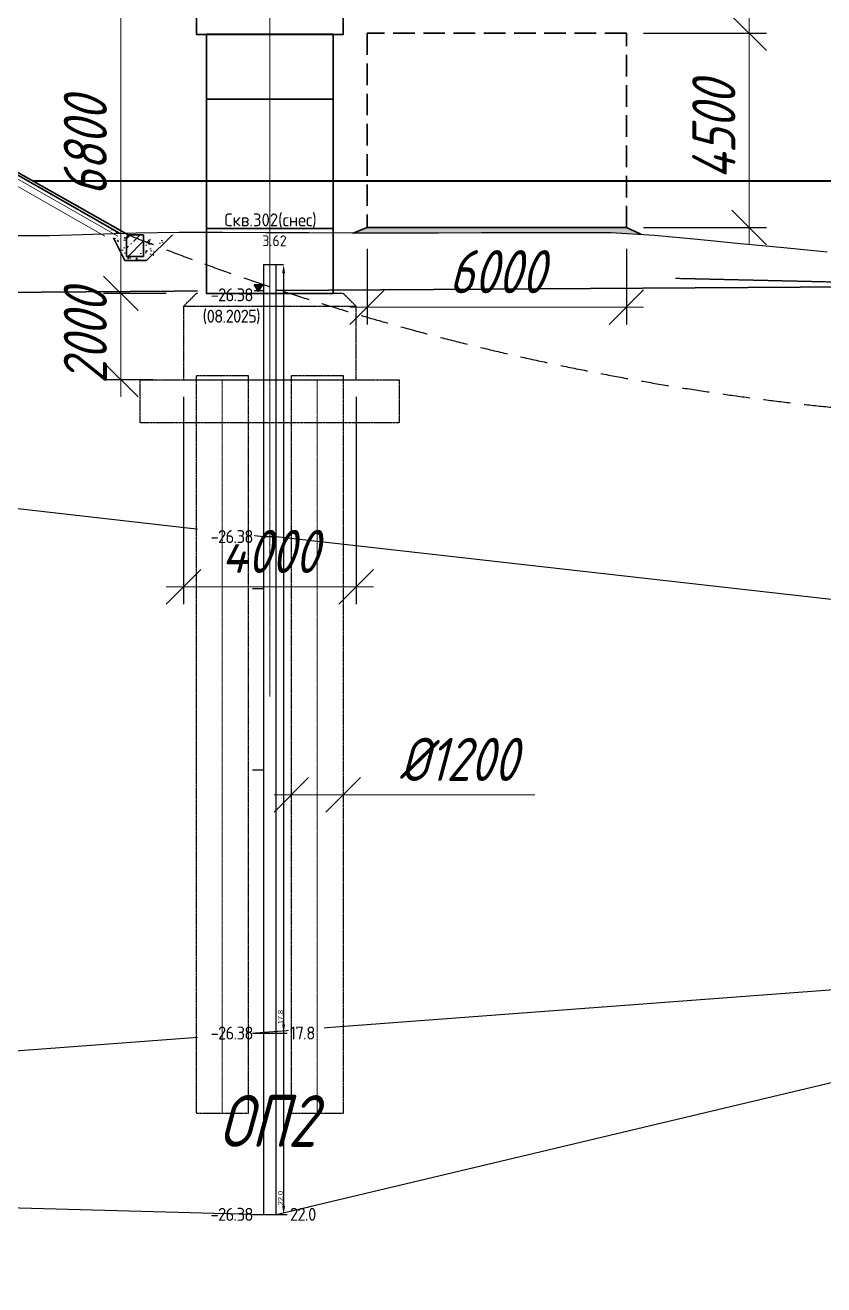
# Model space of a CAD drawing. Header units: millimetres. Extents: x 1864 to 10174863, y -4887456 to 5366151.
# Drawn here: x 5329540 to 5348033, y -20026 to 9152 of the extents above; entities that cross this region are included whole.
import ezdxf
from ezdxf.enums import TextEntityAlignment as Align

# ---------------------------------------------------------------- set-up
doc = ezdxf.new("R2010")
doc.units = ezdxf.units.MM
for name, pattern in [('ACAD_ISO10W100', [18.5, 12, -3, 0.5, -3]), ('DASHED', [7, 5, -2, 0]), ('невидимая', [9.525, 6.35, -3.175]), ('осевая', [2, 1.25, -0.25, 0.25, -0.25])]:
    doc.linetypes.add(name, pattern=pattern)
for name, color, linetype, lineweight in [('!!ТЕКСТ', 3, 'Continuous', 20), ('01_Основные', 7, 'Continuous', 40), ('1-Бетон', 106, 'Continuous', 35), ('1-Штриховка', 8, 'Continuous', 9), ('ИС 6. Штриховка', 8, 'Continuous', 5), ('ИС_Основная', 7, 'Continuous', 35), ('ИС_Ось', 3, 'осевая', 18), ('ИС_ПС_Med', 7, 'Continuous', 35), ('ИС_Размер', 3, 'Continuous', 18), ('ИС_Тонкая', 3, 'Continuous', 18), ('Тонкая', 3, 'Continuous', 15), ('Штриховка', 2, 'Continuous', 5)]:
    doc.layers.add(name, color=color, linetype=linetype, lineweight=lineweight)
for name, color, linetype in [('geology', 250, 'Continuous'), ('Геология', 250, 'Continuous'), ('ИС_Невидимая', 4, 'невидимая'), ('Отметки в скважинах', 7, 'Continuous'), ('Скважина', 170, 'Continuous'), ('Черный профиль', 3, 'Continuous'), ('Штриховая', 7, 'Continuous')]:
    doc.layers.add(name, color=color, linetype=linetype)
doc.layers.add('Оси_Невидимые', color=5, linetype='Continuous', plot=False)
doc.layers.add('Помощь_Невидимый', color=7, linetype='Continuous', lineweight=30, plot=False)
doc.styles.add('0', font='isocpeur.ttf', dxfattribs={"width": 0.8, "oblique": 15})
doc.styles.add('ISOCPEUR', font='isocpeur.ttf', dxfattribs={"width": 0.8, "oblique": 15, "height": 2.5})
doc.styles.get("Standard").update_dxf_attribs({"font": 'arial.ttf'})
doc.styles.add('Стандарт-геология', font='romant.shx', dxfattribs={"width": 0.9, "height": 2.5})
doc.dimstyles.new('М400нов', dxfattribs={"dimscale": 400, "dimtxt": 2.5, "dimasz": 2, "dimexe": 1, "dimexo": 1, "dimgap": 0.8, "dimtad": 1, "dimdec": 0, "dimzin": 0, "dimdsep": 46, "dimtxsty": '0', "dimblk": 'OBLIQUE', "dimcen": 0.09, "dimdle": 1, "dimclrd": 256, "dimclre": 256, "dimclrt": 256, "dimadec": 4, "dimazin": 0, "dimtfac": 1, "dimtdec": 0, "dimtmove": 1, "dimatfit": 2, "dimfxl": 1, "dimtolj": 1, "dimtzin": 0, "dimlwd": -1, "dimarcsym": 0})
doc.dimstyles.new('Скважина', dxfattribs={"dimtxt": 1.2, "dimasz": 2, "dimexe": 0, "dimexo": 0, "dimgap": 0.1, "dimtad": 1, "dimjust": 2, "dimtoh": 1, "dimdec": 1, "dimlfac": 0.1, "dimrnd": 0.1, "dimzin": 0, "dimdsep": 46, "dimtxsty": 'Standard', "dimcen": 0, "dimdle": 1.5, "dimadec": 1, "dimazin": 0, "dimtfac": 1, "dimtdec": 1, "dimtofl": 0, "dimtmove": 0, "dimatfit": 3, "dimfxl": 3, "dimtolj": 1, "dimtzin": 0, "dimarcsym": 0})

# ---------------------------------------------------------------- blocks, each defined once
blk = doc.blocks.new('_OBLIQUE')
at = {"color": 0, "linetype": 'ByBlock', "lineweight": -2}
blk.add_line((0.5, 0.5), (-0.5, -0.5), dxfattribs=at)
blk = doc.blocks.new('*D1242')
at = {"layer": 'Defpoints', "color": 0, "linetype": 'Continuous', "transparency": 16777216}
for p in [(5337461, 4368), (5343461, 4368), (5343461, 2622)]:
    blk.add_point(p, dxfattribs=at)
at = {"layer": 'ИС_Размер', "lineweight": -2, "transparency": 16777216}
for p, q in [((5337461, 3968), (5337461, 2222)), ((5343461, 3968), (5343461, 2222))]:
    blk.add_line(p, q, dxfattribs=at)
at = {"layer": 'ИС_Размер', "transparency": 16777216}
blk.add_line((5337061, 2622), (5343861, 2622), dxfattribs=at)
at = {"layer": 'ИС_Размер', "linetype": 'Continuous', "transparency": 16777216, "xscale": 800, "yscale": 800, "zscale": 800, "rotation": 180}
blk.add_blockref('_OBLIQUE', (5337461, 2622), dxfattribs=at)
at = {"layer": 'ИС_Размер', "linetype": 'Continuous', "transparency": 16777216, "xscale": 800, "yscale": 800, "zscale": 800}
blk.add_blockref('_OBLIQUE', (5343461, 2622), dxfattribs=at)
at = {"layer": 'ИС_Размер', "linetype": 'Continuous', "transparency": 16777216, "insert": (5340461, 3442), "char_height": 1000, "attachment_point": 5, "style": '0'}
blk.add_mtext('\\A1;6000', dxfattribs=at)
blk = doc.blocks.new('*D1243')
at = {"layer": 'Defpoints', "color": 0, "linetype": 'Continuous', "transparency": 16777216}
for p in [(5343461, 8964), (5346307, 8964), (5343461, 4464)]:
    blk.add_point(p, dxfattribs=at)
at = {"layer": 'ИС_Размер', "transparency": 16777216}
blk.add_line((5346307, 4064), (5346307, 9364), dxfattribs=at)
at = {"layer": 'ИС_Размер', "lineweight": -2, "transparency": 16777216}
for p, q in [((5343861, 8964), (5346707, 8964)), ((5343861, 4464), (5346707, 4464))]:
    blk.add_line(p, q, dxfattribs=at)
at = {"layer": 'ИС_Размер', "linetype": 'Continuous', "transparency": 16777216, "xscale": 800, "yscale": 800, "zscale": 800}
for p, rotation in [((5346307, 8964), 90), ((5346307, 4464), 270)]:
    blk.add_blockref('_OBLIQUE', p, dxfattribs=dict(at, rotation=rotation))
at = {"layer": 'ИС_Размер', "linetype": 'Continuous', "transparency": 16777216, "insert": (5345487, 6714), "char_height": 1000, "attachment_point": 5, "rotation": 90, "style": '0'}
blk.add_mtext('\\A1;4500', dxfattribs=at)
blk = doc.blocks.new('*D1247')
at = {"layer": 'Defpoints', "color": 0, "linetype": 'Continuous', "transparency": 16777216}
for p in [(5331752, 2940), (5333203, 2940), (5332903, 940)]:
    blk.add_point(p, dxfattribs=at)
at = {"layer": 'ИС_Размер', "transparency": 16777216}
blk.add_line((5331752, 540), (5331752, 3340), dxfattribs=at)
at = {"layer": 'ИС_Размер', "lineweight": -2, "transparency": 16777216}
for p, q in [((5332803, 2940), (5331352, 2940)), ((5332503, 940), (5331352, 940))]:
    blk.add_line(p, q, dxfattribs=at)
at = {"layer": 'ИС_Размер', "linetype": 'Continuous', "transparency": 16777216, "xscale": 800, "yscale": 800, "zscale": 800}
for p, rotation in [((5331752, 2940), 90), ((5331752, 940), 270)]:
    blk.add_blockref('_OBLIQUE', p, dxfattribs=dict(at, rotation=rotation))
at = {"layer": 'ИС_Размер', "linetype": 'Continuous', "transparency": 16777216, "insert": (5330932, 1940), "char_height": 1000, "attachment_point": 5, "rotation": 90, "style": '0'}
blk.add_mtext('\\A1;2000', dxfattribs=at)
blk = doc.blocks.new('*D1248')
at = {"layer": 'Defpoints', "color": 0, "linetype": 'Continuous', "transparency": 16777216}
for p in [(5335703, -8675), (5336903, -8675), (5336903, -8675)]:
    blk.add_point(p, dxfattribs=at)
at = {"layer": 'ИС_Размер', "transparency": 16777216}
for p, q in [((5335303, -8675), (5337303, -8675)), ((5341342, -8675), (5336903, -8675))]:
    blk.add_line(p, q, dxfattribs=at)
at = {"layer": 'ИС_Размер', "linetype": 'Continuous', "transparency": 16777216, "xscale": 800, "yscale": 800, "zscale": 800, "rotation": 180}
blk.add_blockref('_OBLIQUE', (5335703, -8675), dxfattribs=at)
at = {"layer": 'ИС_Размер', "linetype": 'Continuous', "transparency": 16777216, "xscale": 800, "yscale": 800, "zscale": 800}
blk.add_blockref('_OBLIQUE', (5336903, -8675), dxfattribs=at)
at = {"layer": 'ИС_Размер', "linetype": 'Continuous', "transparency": 16777216, "insert": (5339568, -7855), "char_height": 1000, "attachment_point": 5, "style": '0'}
blk.add_mtext('\\A1;%%C1200', dxfattribs=at)
blk = doc.blocks.new('*D1288')
at = {"layer": 'Defpoints', "color": 0, "linetype": 'Continuous', "transparency": 16777216}
for p in [(5333203, 940), (5337204, 940), (5337204, -3858)]:
    blk.add_point(p, dxfattribs=at)
at = {"layer": 'ИС_Размер', "lineweight": -2, "transparency": 16777216}
for p, q in [((5333203, 540), (5333203, -4258)), ((5337204, 540), (5337204, -4258))]:
    blk.add_line(p, q, dxfattribs=at)
at = {"layer": 'ИС_Размер', "transparency": 16777216}
blk.add_line((5332803, -3858), (5337604, -3858), dxfattribs=at)
at = {"layer": 'ИС_Размер', "linetype": 'Continuous', "transparency": 16777216, "xscale": 800, "yscale": 800, "zscale": 800, "rotation": 180}
blk.add_blockref('_OBLIQUE', (5333203, -3858), dxfattribs=at)
at = {"layer": 'ИС_Размер', "linetype": 'Continuous', "transparency": 16777216, "xscale": 800, "yscale": 800, "zscale": 800}
blk.add_blockref('_OBLIQUE', (5337204, -3858), dxfattribs=at)
at = {"layer": 'ИС_Размер', "linetype": 'Continuous', "transparency": 16777216, "insert": (5335204, -3038), "char_height": 1000, "attachment_point": 5, "style": '0'}
blk.add_mtext('\\A1;4000', dxfattribs=at)
blk = doc.blocks.new('*D1262')
at = {"layer": 'Defpoints', "color": 0, "linetype": 'Continuous', "transparency": 16777216}
for p in [(5331752, 2940), (5333203, 2940), (5332903, 940)]:
    blk.add_point(p, dxfattribs=at)
at = {"layer": 'ИС_Размер', "transparency": 16777216}
blk.add_line((5331752, 540), (5331752, 3340), dxfattribs=at)
at = {"layer": 'ИС_Размер', "lineweight": -2, "transparency": 16777216}
for p, q in [((5332803, 2940), (5331352, 2940)), ((5332503, 940), (5331352, 940))]:
    blk.add_line(p, q, dxfattribs=at)
at = {"layer": 'ИС_Размер', "linetype": 'Continuous', "transparency": 16777216, "xscale": 800, "yscale": 800, "zscale": 800}
for p, rotation in [((5331752, 2940), 90), ((5331752, 940), 270)]:
    blk.add_blockref('_OBLIQUE', p, dxfattribs=dict(at, rotation=rotation))
at = {"layer": 'ИС_Размер', "linetype": 'Continuous', "transparency": 16777216, "insert": (5330932, 1940), "char_height": 1000, "attachment_point": 5, "rotation": 90, "style": '0'}
blk.add_mtext('\\A1;2000', dxfattribs=at)
blk = doc.blocks.new('*D1265')
at = {"layer": 'Defpoints', "color": 0, "linetype": 'Continuous', "transparency": 16777216}
for p in [(5334453, 9740), (5331752, 2940), (5333203, 2940)]:
    blk.add_point(p, dxfattribs=at)
at = {"layer": 'ИС_Размер', "transparency": 16777216}
blk.add_line((5331752, 10140), (5331752, 2540), dxfattribs=at)
at = {"layer": 'ИС_Размер', "lineweight": -2, "transparency": 16777216}
for p, q in [((5334053, 9740), (5331352, 9740)), ((5332803, 2940), (5331352, 2940))]:
    blk.add_line(p, q, dxfattribs=at)
at = {"layer": 'ИС_Размер', "linetype": 'Continuous', "transparency": 16777216, "xscale": 800, "yscale": 800, "zscale": 800}
for p, rotation in [((5331752, 9740), 90), ((5331752, 2940), 270)]:
    blk.add_blockref('_OBLIQUE', p, dxfattribs=dict(at, rotation=rotation))
at = {"layer": 'ИС_Размер', "linetype": 'Continuous', "transparency": 16777216, "insert": (5330932, 6340), "char_height": 1000, "attachment_point": 5, "rotation": 90, "style": '0'}
blk.add_mtext('\\A1;6800', dxfattribs=at)
blk = doc.blocks.new('*U1065')
at = {"layer": 'Скважина'}
for p, q in [((-1.5, 0), (-1.5, -220)), ((1.5, -220), (1.5, 0)), ((-1.5, -220), (1.5, -220))]:
    blk.add_line(p, q, dxfattribs=at)
blk = doc.blocks.new('*D1078')
at = {"layer": 'Defpoints', "color": 0, "transparency": 16777216}
for p in [(0, 107), (0, -113), (1.69, -113)]:
    blk.add_point(p, dxfattribs=at)
at = {"layer": 'Оси_Невидимые', "color": 0, "lineweight": -2, "transparency": 16777216}
for p, q in [((0, 107), (1.69, 107)), ((1.69, 105), (1.69, -111)), ((0, -113), (1.69, -113))]:
    blk.add_line(p, q, dxfattribs=at)
at = {"layer": 'Оси_Невидимые', "color": 0, "transparency": 16777216}
for points in [[(1.36, 105), (2.03, 105), (1.69, 107)], [(1.36, -111), (2.03, -111), (1.69, -113)]]:
    blk.add_solid(points, dxfattribs=at)
at = {"layer": 'Оси_Невидимые', "color": 0, "transparency": 16777216, "insert": (0.98, -109.23), "char_height": 1.2, "attachment_point": 5, "rotation": 90}
blk.add_mtext('\\A1;22.0', dxfattribs=at)
blk = doc.blocks.new('*D1086')
at = {"layer": 'Defpoints', "color": 0, "transparency": 16777216}
for p in [(0, 65), (0, -113), (1.69, -113)]:
    blk.add_point(p, dxfattribs=at)
at = {"layer": 'Оси_Невидимые', "color": 0, "lineweight": -2, "transparency": 16777216}
for p, q in [((0, 65), (1.69, 65)), ((1.69, 63), (1.69, -111)), ((0, -113), (1.69, -113))]:
    blk.add_line(p, q, dxfattribs=at)
at = {"layer": 'Оси_Невидимые', "color": 0, "transparency": 16777216}
for points in [[(1.36, 63), (2.03, 63), (1.69, 65)], [(1.36, -111), (2.03, -111), (1.69, -113)]]:
    blk.add_solid(points, dxfattribs=at)
at = {"layer": 'Оси_Невидимые', "color": 0, "transparency": 16777216, "insert": (0.98, -109.3), "char_height": 1.2, "attachment_point": 5, "rotation": 90}
blk.add_mtext('\\A1;17.8', dxfattribs=at)
blk = doc.blocks.new('A$C2FC637E1')
at = {"layer": 'Штриховка'}
h = blk.add_hatch(color=5, dxfattribs=at)
h.dxf.hatch_style = 1
h.paths.add_polyline_path([(2, 1.5), (1, 1.5), (0, 1.5), (1, 0)])
at = {"layer": 'Геология', "color": 5}
for points in [[(1, 1.5), (0, 1.5)], [(1, 0), (1, 0), (0, 1.5)], [(2, 1.5), (1, 1.5)], [(1, 0), (2, 1.5)]]:
    blk.add_lwpolyline(points, dxfattribs=at)
blk = doc.blocks.new('*U1077')
at = {"layer": 'Отметки в скважинах'}
for p, q in [((-5.5, -113), (-3, -113)), ((0, -113), (2.5, -113))]:
    blk.add_line(p, q, dxfattribs=at)
at = {"layer": 'Помощь_Невидимый', "color": 5, "lineweight": -3}
for p, q in [((-5.5, -10), (-3, -10)), ((0, -113), (2.5, -113))]:
    blk.add_line(p, q, dxfattribs=at)
at = {"layer": 'Оси_Невидимые'}
dim = blk.add_aligned_dim(p1=(0, 107), p2=(0, -113), distance=1.69, dimstyle='Скважина', dxfattribs=at)
dim.commit()
dim.dimension.update_dxf_attribs({"geometry": '*D1078', "text_midpoint": (0.98, -109.23)})
at = {"layer": 'Отметки в скважинах', "lineweight": 13, "insert": (3.15, -113), "char_height": 3, "width": 7.6116, "attachment_point": 4, "style": 'Стандарт-геология', "bg_fill": 3, "box_fill_scale": 1.1, "bg_fill_color": 256, "bg_fill_transparency": 0}
blk.add_mtext('{\\T0.9;22.0}', dxfattribs=at)
blk = doc.blocks.new('*U1085')
at = {"layer": 'Отметки в скважинах'}
for p, q in [((-5.5, -113), (-3, -113)), ((0, -113), (2.5, -113))]:
    blk.add_line(p, q, dxfattribs=at)
at = {"layer": 'Помощь_Невидимый', "color": 5, "lineweight": -3}
for p, q in [((-5.5, -10), (-3, -10)), ((0, -113), (2.5, -113))]:
    blk.add_line(p, q, dxfattribs=at)
at = {"layer": 'Оси_Невидимые'}
dim = blk.add_aligned_dim(p1=(0, 65), p2=(0, -113), distance=1.69, dimstyle='Скважина', dxfattribs=at)
dim.commit()
dim.dimension.update_dxf_attribs({"geometry": '*D1086', "text_midpoint": (0.98, -109.3)})
at = {"layer": 'Отметки в скважинах', "lineweight": 13, "insert": (3.15, -113), "char_height": 3, "width": 7.6116, "attachment_point": 4, "style": 'Стандарт-геология', "bg_fill": 3, "box_fill_scale": 1.1, "bg_fill_color": 256, "bg_fill_transparency": 0}
blk.add_mtext('{\\T0.9;17.8}', dxfattribs=at)
blk = doc.blocks.new('нов геол')
at = {"layer": 'Геология', "color": 18, "true_color": 0x000000, "flags": 128}
blk.add_lwpolyline([(8531811, 418703), (8532111, 418703)], dxfattribs=at)
at = {"layer": 'Геология', "color": 5, "linetype": 'ACAD_ISO10W100', "lineweight": 25}
blk.add_lwpolyline([(8548961, 418206), (8541352, 418380)], dxfattribs=at)
at = {"layer": 'geology', "color": 5, "xscale": 100, "yscale": 100, "zscale": 100}
blk.add_blockref('*U1065', (8531961, 418703), dxfattribs=at)
at = {"layer": 'Отметки в скважинах', "color": 0, "lineweight": 13, "insert": (8531561, 396703), "char_height": 300, "width": 1241.03, "attachment_point": 6, "style": 'Стандарт-геология', "bg_fill": 3, "box_fill_scale": 1.1, "bg_fill_color": 256, "bg_fill_transparency": 0}
blk.add_mtext('{\\T0.9;-26.38}', dxfattribs=at)
at = {"layer": 'Скважина', "color": 0, "style": 'Стандарт-геология', "width": 0.9}
blk.add_text('Скв.302(снес)', height=300, dxfattribs=at).set_placement((8531977, 419589), align=Align.CENTER)
at = {"layer": 'Скважина', "color": 0, "lineweight": 13, "style": 'Стандарт-геология', "width": 0.9}
blk.add_text('3.62', height=250, dxfattribs=at).set_placement((8532351, 419380), align=Align.TOP_RIGHT)
at = {"layer": 'Скважина', "color": 0, "xscale": 100, "yscale": 100, "zscale": 100}
blk.add_blockref('*U1077', (8532111, 408003), dxfattribs=at)
at = {"layer": 'geology'}
for p, q in [((8503260, 415676), (8531811, 412403)), ((8532111, 412403), (8548961, 410506)), ((8503260, 398776), (8548961, 402206))]:
    blk.add_line(p, q, dxfattribs=at)
at = {"layer": 'Геология', "color": 18, "true_color": 0x000000, "flags": 128}
for points in [[(8531811, 412403), (8532111, 412403)], [(8531811, 400903), (8532111, 400903)]]:
    blk.add_lwpolyline(points, dxfattribs=at)
at = {"layer": 'ИС_Основная', "color": 146, "linetype": 'Continuous', "true_color": 0x105689}
for p, q in [((8532111, 418103), (8548961, 418206)), ((8503260, 417876), (8531811, 418103))]:
    blk.add_line(p, q, dxfattribs=at)
at = {"layer": 'Отметки в скважинах', "color": 0, "lineweight": 13, "insert": (8531561, 400903), "char_height": 300, "width": 1241.03, "attachment_point": 6, "style": 'Стандарт-геология', "bg_fill": 3, "box_fill_scale": 1.1, "bg_fill_color": 256, "bg_fill_transparency": 0}
blk.add_mtext('{\\T0.9;-26.38}', dxfattribs=at)
at = {"layer": 'Скважина', "color": 0, "xscale": 100, "yscale": 100, "zscale": 100}
blk.add_blockref('*U1085', (8532111, 412203), dxfattribs=at)
at = {"layer": 'geology', "color": 6}
blk.add_lwpolyline([(8503260, 397476), (8531811, 396703), (8532111, 396703), (8548961, 400706), (8549261, 400706), (8564845, 395662), (8565145, 395662), (8600579, 395076), (8600879, 395071), (8633719, 398646), (8634019, 398646), (8655416, 400420)], dxfattribs=at)
at = {"layer": 'Отметки в скважинах', "color": 0, "lineweight": 13, "char_height": 300, "width": 1241.03, "attachment_point": 6, "style": 'Стандарт-геология', "bg_fill": 3, "box_fill_scale": 1.1, "bg_fill_color": 256, "bg_fill_transparency": 0}
for insert in [(8531561, 418003), (8531561, 412403)]:
    blk.add_mtext('{\\T0.9;-26.38}', dxfattribs=dict(at, insert=insert))
at = {"layer": 'geology', "xscale": 100, "yscale": 100, "zscale": 100}
blk.add_blockref('A$C2FC637E1', (8531601, 418081), dxfattribs=at)
at = {"layer": 'geology', "color": 5, "insert": (8531735, 417493), "char_height": 300, "width": 1241.03, "attachment_point": 6, "style": 'Стандарт-геология', "bg_fill": 3, "box_fill_scale": 1.1, "bg_fill_color": 256, "bg_fill_transparency": 0}
blk.add_mtext('{\\T0.9;(08.2025)}', dxfattribs=at)

msp = doc.modelspace()

# ---------------------------------------------------------------- hatches: boundary and pattern name
at = {"layer": '1-Штриховка'}
h = msp.add_hatch(dxfattribs=at)
h.set_pattern_fill('AR-CONC', color=256, scale=2, style=0)
h.set_pattern_definition([(50, (5294225.58, -70776.08), (364.3693, -31.8782), [38.1, -419.1]), (355, (5294225.6, -70776.08), (-70.4857, 382.1133), [30.48, -335.28]), (100.451, (5294255.95, -70778.73), (293.885, 350.2334), [32.38, -356.18]), (46.1842, (5294225.6, -70674.48), (542.158, -84.0847), [57.15, -628.65]), (96.6356, (5294270.76, -70681.5), (474.8085, 494.851), [48.57, -534.27]), (351.184, (5294225.6, -70674.5), (474.8092, 494.8502), [45.72, -502.92]), (21, (5294276.38, -70699.88), (303.2298, -204.531), [38.1, -419.1]), (326, (5294276.4, -70699.88), (123.604, 368.376), [30.48, -335.28]), (71.4514, (5294301.65, -70716.92), (426.833, 163.8457), [32.38, -356.18]), (37.5, (5294225.58, -70776.08), (6.1772, 169.11008), [0, -331.216, 0, -340.36, 0, -336.55]), (7.5, (5294225.58, -70776.08), (133.63933, 200.36115), [0, -194.056, 0, -323.596, 0, -128.27]), (327.5, (5294112.3, -70776.08), (271.1812, -11.45749), [0, -127, 0, -396.24, 0, -525.78]), (317.5, (5294061.5, -70776.08), (296.25836, 50.853), [0, -165.1, 0, -263.144, 0, -373.38])])
h.paths.add_polyline_path([(5331848.4, 4340.4), (5331923, 4296.5), (5332232.1, 4296.5)], flags=17)
h.paths.add_polyline_path([(5332813.2, 4164.4), (5332282.4, 4243.1), (5332282.4, 3796.5), (5331882.4, 3796.5), (5331882.4, 4227.6), (5331458.4, 4477), (5331847.5, 3698.7), (5332347.5, 3698.7)])
at = {"layer": 'ИС 6. Штриховка'}
h = msp.add_hatch(dxfattribs=at)
h.set_pattern_fill('ANSI35', color=256, scale=50)
h.set_pattern_definition([(45, (4738338.63, -218006.95), (-224.5064, 224.5064), []), (45, (4738563.13, -218006.95), (-224.5064, 224.5064), [396.875, -79.375, 0, -79.375])])
h.paths.add_polyline_path([(5332282.4, 4296.5), (5331923, 4296.5), (5331882.4, 4227.6), (5331882.4, 3796.5), (5332282.4, 3796.5)])
at = {"layer": 'Штриховая'}
h = msp.add_hatch(dxfattribs=at)
h.set_pattern_fill('AR-CONC', color=256)
h.set_pattern_definition([(50, (-1549196.49, -1917.06), (182.184669, -15.9390855), [19.05, -209.55]), (355, (-1549196.49, -1917.06), (-35.2434214, 191.056845), [15.24, -167.640584]), (100.4514447, (-1549181.3, -1918.39), (146.941247, 175.117752), [16.190009, -178.0902446]), (46.1842, (-1549196.49, -1866.26), (271.079041, -42.042328), [28.575, -314.325]), (96.6355576, (-1549173.9, -1869.76), (237.404134, 247.426125), [24.285023, -267.135608]), (351.184151, (-1549196.5, -1866.26), (237.404134, 247.426125), [22.859967, -251.459732]), (21, (-1549171.09, -1878.96), (151.6143913, -102.2651982), [19.05, -209.55]), (326, (-1549171.09, -1878.96), (61.8020283, 184.187966), [15.24, -167.64]), (71.451445, (-1549158.45, -1887.48), (213.4164193, 81.922769), [16.190009, -178.0899376]), (37.5, (-1549196.49, -1917.06), (3.08860325, 84.5550389), [0, -165.608, 0, -170.18, 0, -168.275]), (7.5, (-1549196.49, -1917.06), (66.8196625, 100.1805748), [0, -97.028, 0, -161.798, 0, -64.135]), (327.5, (-1549253.13, -1917.06), (135.5905952, -5.728744), [0, -63.5, 0, -198.12, 0, -262.89]), (317.5, (-1549278.53, -1917.06), (148.1291814, 25.426491), [0, -82.55, 0, -131.572, 0, -186.69])])
h.paths.add_polyline_path([(5341099.6, 4348.3), (5341107.7, 4348.3), (5342107.7, 4349.7), (5343107.7, 4351.1), (5343795.4, 4309.7), (5343460.9, 4463.6), (5342268.3, 4463.6)])
h.paths.add_polyline_path([(5339224.5, 4345.8), (5340107.7, 4346.9), (5341099.6, 4348.3), (5342268.3, 4463.6), (5340319.4, 4463.6)])
h.paths.add_polyline_path([(5337151.1, 4344.5), (5338107.7, 4344.3), (5339107.7, 4345.6), (5339224.5, 4345.8), (5340319.4, 4463.6), (5337460.9, 4463.6)])

# ---------------------------------------------------------------- linework, layer by layer
at = {"color": 251, "linetype": 'Continuous'}
msp.add_line((5332516, 3816.1), (5332490.4, 3841.6), dxfattribs=at)
at = {"layer": '01_Основные', "color": 146, "linetype": 'Continuous', "true_color": 0x105689}
msp.add_line((5414318.5, 5540), (5329725, 5540), dxfattribs=at)
at = {"layer": '1-Бетон', "color": 1}
msp.add_lwpolyline([(5312203.8, 15744.6), (5312703.5, 15744.6), (5318399.1, 11947.6), (5331923, 4296.5)], dxfattribs=at)
at = {"layer": '1-Бетон'}
msp.add_lwpolyline([(5337151.1, 4344.5), (5337460.9, 4463.6), (5343460.9, 4463.6), (5343795.4, 4309.7)], dxfattribs=at)
at = {"layer": 'ИС_Невидимая', "color": 146, "ltscale": 100, "true_color": 0x105689}
msp.add_lwpolyline([(5331923, 4296.5, 0.1019893), (5355729.4, 22), (5363413.7, 22, 0.4378517), (5372977.6, 22, 0.0104574), (5397294.9, 261.7, 0.3876281), (5406034.7, 1013.6, 0.0694032), (5437805.5, 8764.6)], format="xyb", dxfattribs=at)
at = {"layer": 'ИС_Невидимая', "ltscale": 0.3}
for points in [[(5333203.5, 940.1), (5337203.5, 940.1), (5337203.5, 2640.1), (5336903.6, 2940.1), (5333503.5, 2940.1), (5333203.5, 2640.1), (5333203.5, 940.1)], [(5333203.5, 2640.1), (5337203.5, 2640.1)]]:
    msp.add_lwpolyline(points, dxfattribs=at)
msp.add_lwpolyline([(5332203.5, 940.1), (5338203.5, 940.1), (5338203.5, -59.9), (5332203.5, -59.9)], close=True, dxfattribs=at)
at = {"layer": 'ИС_Основная'}
msp.add_lwpolyline([(5331722.3, 4334.3), (5318399.1, 11947.6)], dxfattribs=at)
at = {"layer": 'ИС_Ось', "ltscale": 500}
msp.add_lwpolyline([(5335203.7, -880.9), (5335202.9, 16744.1)], dxfattribs=at)
at = {"layer": 'ИС_Ось'}
msp.add_lwpolyline([(5335203.7, -6395.1), (5335202.9, 16744.1)], dxfattribs=at)
at = {"layer": 'ИС_ПС_Med'}
for p, q in [((5331847.5, 3698.7), (5331584.3, 4225.1)), ((5331923, 4296.5), (5331882.4, 4227.6)), ((5331882.4, 4227.6), (5331882.4, 3796.5)), ((5332282.4, 4296.5), (5331923, 4296.5)), ((5332282.4, 3796.5), (5332282.4, 4296.5)), ((5332948, 4299.2), (5332347.5, 3698.7)), ((5331882.4, 3796.5), (5332282.4, 3796.5)), ((5331847.5, 3698.7), (5332347.5, 3698.7))]:
    msp.add_line(p, q, dxfattribs=at)
at = {"layer": 'ИС_Тонкая'}
for points in [[(5331383.7, 4262.9), (5318278.1, 11751.8)], [(5331681.8, 4265.3), (5318357, 11879.5)]]:
    msp.add_lwpolyline(points, dxfattribs=at)
at = {"layer": 'Тонкая', "color": 7, "linetype": 'DASHED', "lineweight": 30, "ltscale": 100}
msp.add_lwpolyline([(5337460.9, 4463.6), (5343460.9, 4463.6), (5343460.9, 8963.6), (5337460.9, 8963.6), (5337460.9, 4463.6)], dxfattribs=at)
at = {"layer": 'Черный профиль', "linetype": 'Continuous', "flags": 128}
msp.add_lwpolyline([(5329107.7, 4280.6), (5330107.7, 4283.7), (5331107.7, 4311.7), (5332107.7, 4342), (5333107.7, 4357.6), (5334107.7, 4354), (5335107.7, 4350.6), (5336107.7, 4347.1), (5337107.7, 4344.5), (5338107.7, 4344.3), (5339107.7, 4345.6), (5340107.7, 4346.9), (5341107.7, 4348.3), (5342107.7, 4349.7), (5343107.7, 4351.1), (5344107.7, 4290.9), (5345107.7, 4193.5), (5346107.7, 4096.2), (5347107.7, 3998.7), (5348107.7, 3901)], dxfattribs=at)

# ---------------------------------------------------------------- texts
at = {"layer": '!!ТЕКСТ', "color": 1, "insert": (5335146.1, -16231.2), "char_height": 1200, "width": 3472.658, "attachment_point": 5, "style": 'ISOCPEUR', "bg_fill": 2}
msp.add_mtext('ОП2', dxfattribs=at)

# ---------------------------------------------------------------- dimensions: what is measured, and where the dimension line sits
at = {"layer": 'ИС_Размер', "linetype": 'Continuous'}
for base, p1, p2, picture, middle in [((5331752.2, 2940.1), (5334453.1, 9739.7), (5333203.3, 2940.1), '*D1265', (5330932.2, 6339.9)), ((5346306.8, 8963.6), (5343460.9, 4463.6), (5343460.9, 8963.6), '*D1243', (5345486.8, 6713.6))]:
    dim = msp.add_linear_dim(base=base, p1=p1, p2=p2, angle=90, dimstyle='М400нов', dxfattribs=at)
    dim.commit()
    dim.dimension.update_dxf_attribs({"geometry": picture, "text_midpoint": middle})
for base, p1, p2, picture, middle in [((5343460.9, 2622.5), (5337460.9, 4368.4), (5343460.9, 4368.4), '*D1242', (5340460.9, 3442.5)), ((5337203.5, -3858.2), (5333203.5, 940.1), (5337203.5, 940.1), '*D1288', (5335203.5, -3038.2))]:
    dim = msp.add_linear_dim(base=base, p1=p1, p2=p2, dimstyle='М400нов', dxfattribs=at)
    dim.commit()
    dim.dimension.update_dxf_attribs({"geometry": picture, "text_midpoint": middle})
for picture in ['*D1247', '*D1262']:
    dim = msp.add_linear_dim(base=(5331752.2, 2940.1), p1=(5332903.4, 940.1), p2=(5333203.3, 2940.1), angle=90, dimstyle='М400нов', dxfattribs=at)
    dim.commit()
    dim.dimension.update_dxf_attribs({"geometry": picture, "text_midpoint": (5331752.2, 1940.1), "dimtype": 160})
dim = msp.add_linear_dim(base=(5336903.3, -8674.8), p1=(5335703.3, -8674.8), p2=(5336903.3, -8674.8), text='%%C<>', dimstyle='М400нов', dxfattribs=at)
dim.commit()
dim.dimension.update_dxf_attribs({"geometry": '*D1248', "text_midpoint": (5339568.5, -9071.5), "dimtype": 160})

# ---------------------------------------------------------------- next in the draw order: block references
at = {"layer": '1-Бетон'}
msp.add_blockref('нов геол', (-3196756.2, -415097.2), dxfattribs=at)

# ---------------------------------------------------------------- next in the draw order: linework, layer by layer
for points in [[(5333504.3, 9739.7), (5336904.3, 9739.7), (5336904.3, 8939.7), (5333504.3, 8939.7)], [(5333736.4, 8940.1), (5336670.4, 8940.1), (5336669.9, 2940.1), (5333735.9, 2940.1)]]:
    msp.add_lwpolyline(points, close=True, dxfattribs=at)
for points in [[(5336671.3, 8939.7), (5333737.3, 8939.7)], [(5336670.8, 7439.9), (5333736.8, 7439.9)], [(5336670.4, 4440.1), (5333736.4, 4440.1)], [(5336670.4, 2940.1), (5333736.4, 2940.1)]]:
    msp.add_lwpolyline(points, dxfattribs=at)
at = {"layer": 'ИС_Невидимая', "ltscale": 0.3}
for points in [[(5333503.6, 1040.1), (5334703.6, 1040.1), (5334703.6, -16059.9), (5333503.6, -16059.9)], [(5335703.6, 1040.1), (5336903.6, 1040.1), (5336903.6, -16059.9), (5335703.6, -16059.9)]]:
    msp.add_lwpolyline(points, close=True, dxfattribs=at)
at = {"layer": 'ИС_Ось'}
for points in [[(5334103.6, 940.1), (5334103.6, -16059.9)], [(5336303.6, 940.1), (5336303.6, -16059.9)]]:
    msp.add_lwpolyline(points, dxfattribs=at)

doc.saveas('drawing.dxf')
